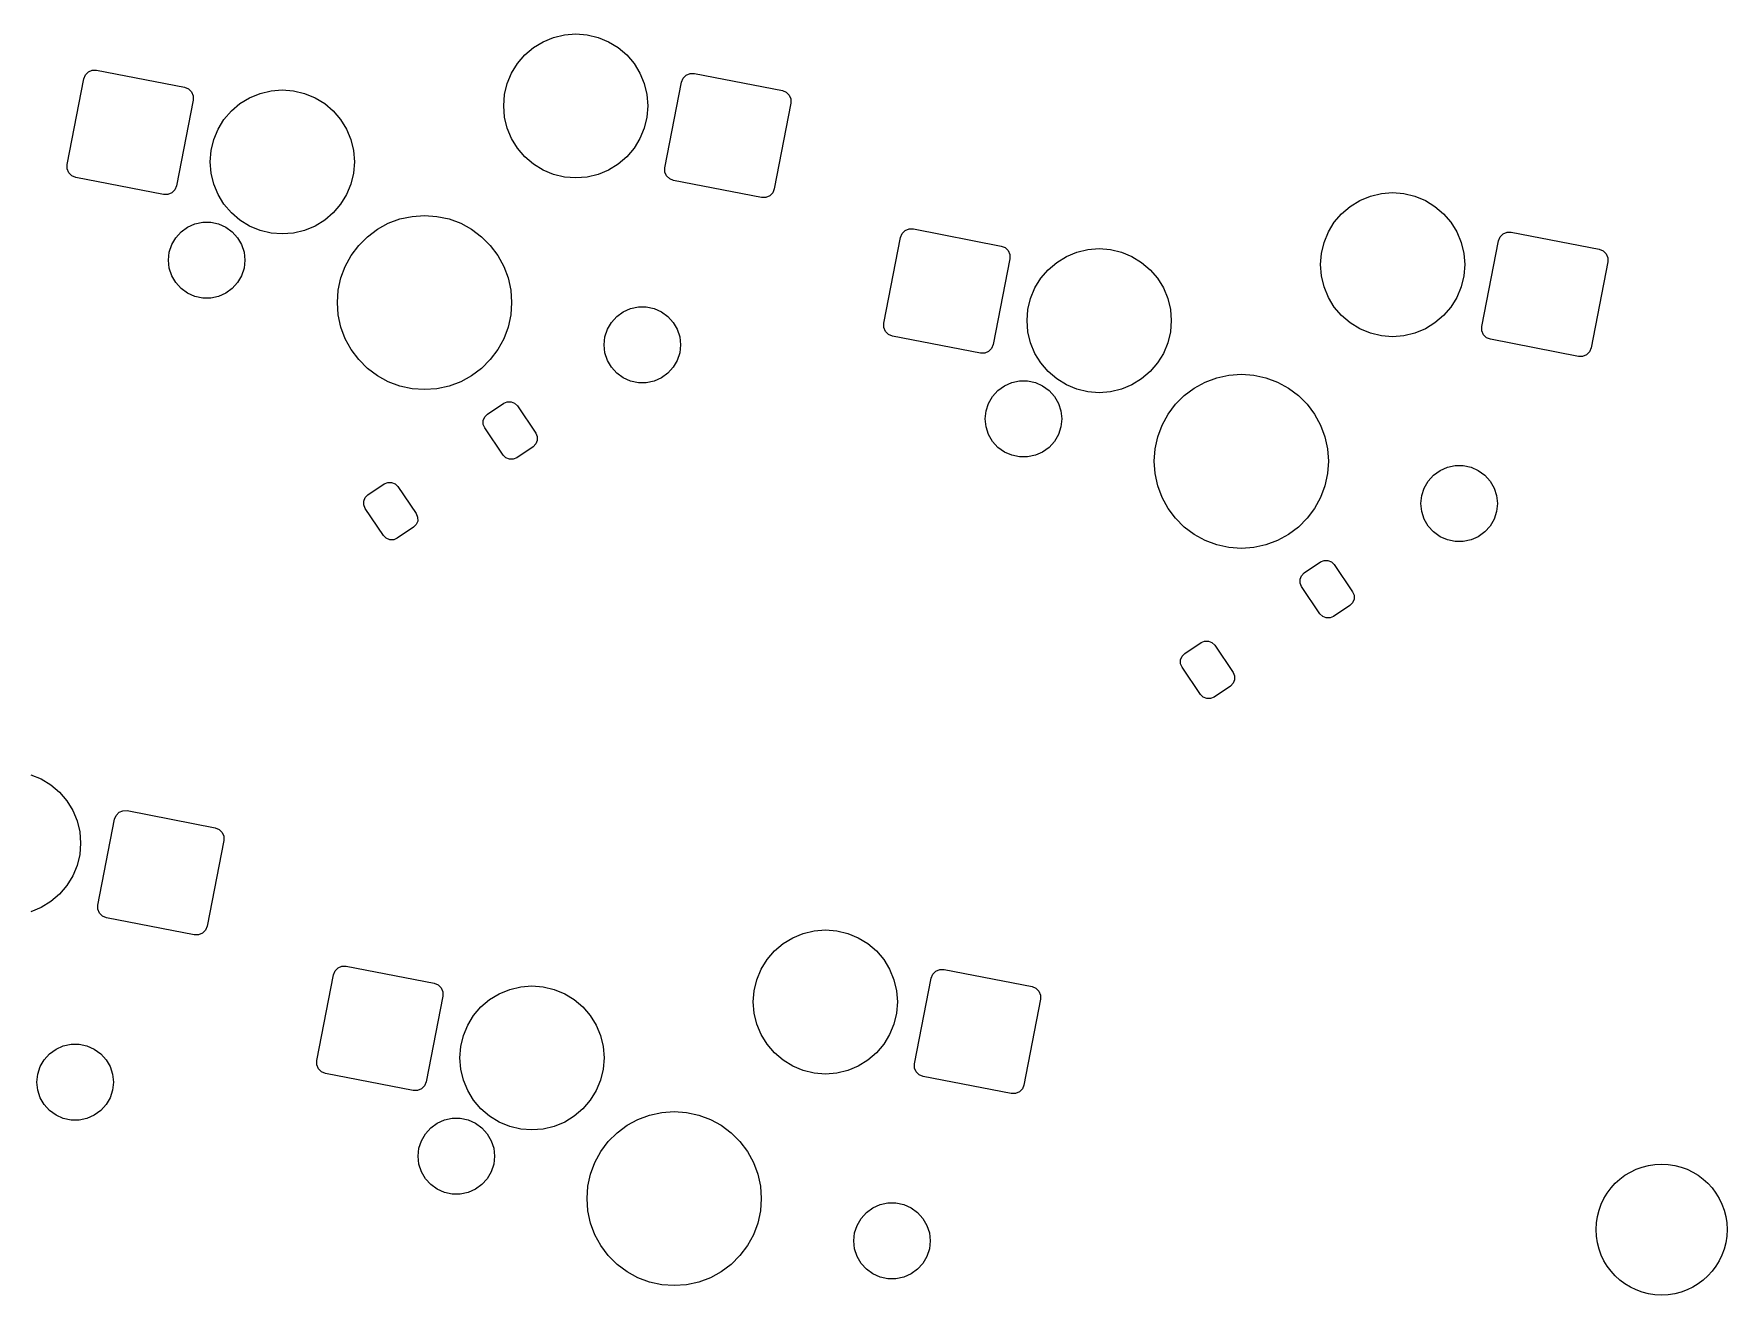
# Model space of a CAD drawing. Extents: x 101 to 518, y -308 to -134.
# Drawn here: x 220.85 to 259.61, y -231 to -202.12 of the extents above; entities that cross this region are included whole.
import ezdxf

# ---------------------------------------------------------------- set-up
doc = ezdxf.new("R2010")
doc.units = 0
doc.layers.add('BLACK', color=7, linetype='CONTINUOUS')

msp = doc.modelspace()

# ---------------------------------------------------------------- linework, layer by layer
at = {"layer": 'BLACK', "linetype": 'CONTINUOUS'}
for p, q in [((232.28188, -202.430311), (232.502642, -202.295028)), ((232.502642, -202.295028), (232.741848, -202.195946)), ((232.741848, -202.195946), (232.993609, -202.135503)), ((232.993609, -202.135503), (233.251726, -202.115189)), ((233.251726, -202.115189), (233.509843, -202.135503)), ((233.509843, -202.135503), (233.761604, -202.195946)), ((233.761604, -202.195946), (234.00081, -202.295028)), ((234.00081, -202.295028), (234.221572, -202.430311)), ((231.916848, -202.795343), (232.085, -202.598463)), ((232.085, -202.598463), (232.28188, -202.430311)), ((234.221572, -202.430311), (234.418452, -202.598463)), ((234.418452, -202.598463), (234.586604, -202.795343)), ((221.988196, -203.144604), (222.025132, -203.054322)), ((222.025132, -203.054322), (222.093805, -202.985047)), ((222.093805, -202.985047), (222.183761, -202.947325)), ((222.183761, -202.947325), (222.281305, -202.9469)), ((222.281305, -202.9469), (224.293641, -203.338058)), ((231.682483, -203.255311), (231.781565, -203.016105)), ((231.781565, -203.016105), (231.916848, -202.795343)), ((234.586604, -202.795343), (234.721887, -203.016105)), ((234.721887, -203.016105), (234.820969, -203.255311)), ((235.712672, -203.12737), (235.781345, -203.058095)), ((235.781345, -203.058095), (235.871301, -203.020373)), ((235.871301, -203.020373), (235.968845, -203.019948)), ((235.968845, -203.019948), (237.981181, -203.411106)), ((221.606578, -205.107859), (221.988196, -203.144604)), ((224.293641, -203.338058), (224.383923, -203.374993)), ((224.383923, -203.374993), (224.453199, -203.443667)), ((224.453199, -203.443667), (224.49092, -203.533623)), ((225.784654, -203.576724), (226.02386, -203.477642)), ((226.02386, -203.477642), (226.275621, -203.417199)), ((226.275621, -203.417199), (226.533738, -203.396885)), ((226.533738, -203.396885), (226.791855, -203.417199)), ((226.791855, -203.417199), (227.043616, -203.477642)), ((227.043616, -203.477642), (227.282822, -203.576724)), ((231.601726, -203.765189), (231.62204, -203.507072)), ((231.62204, -203.507072), (231.682483, -203.255311)), ((234.820969, -203.255311), (234.881412, -203.507072)), ((234.881412, -203.507072), (234.901726, -203.765189)), ((235.294118, -205.180907), (235.675736, -203.217652)), ((235.675736, -203.217652), (235.712672, -203.12737)), ((237.981181, -203.411106), (238.071463, -203.448041)), ((238.071463, -203.448041), (238.140739, -203.516715)), ((224.491346, -203.631167), (224.109728, -205.594422)), ((224.49092, -203.533623), (224.491346, -203.631167)), ((225.19886, -204.077039), (225.367012, -203.880159)), ((225.367012, -203.880159), (225.563892, -203.712007)), ((225.563892, -203.712007), (225.784654, -203.576724)), ((227.282822, -203.576724), (227.503584, -203.712007)), ((227.503584, -203.712007), (227.700464, -203.880159)), ((227.700464, -203.880159), (227.868616, -204.077039)), ((231.62204, -204.023306), (231.601726, -203.765189)), ((234.901726, -203.765189), (234.881412, -204.023306)), ((238.178886, -203.704215), (237.797268, -205.66747)), ((238.140739, -203.516715), (238.17846, -203.606671)), ((238.17846, -203.606671), (238.178886, -203.704215)), ((225.063577, -204.297801), (225.19886, -204.077039)), ((227.868616, -204.077039), (228.003899, -204.297801)), ((231.682483, -204.275067), (231.62204, -204.023306)), ((231.781565, -204.514273), (231.682483, -204.275067)), ((234.820969, -204.275067), (234.721887, -204.514273)), ((234.881412, -204.023306), (234.820969, -204.275067)), ((224.904052, -204.788768), (224.964495, -204.537007)), ((224.964495, -204.537007), (225.063577, -204.297801)), ((228.003899, -204.297801), (228.102981, -204.537007)), ((228.102981, -204.537007), (228.163424, -204.788768)), ((231.916848, -204.735035), (231.781565, -204.514273)), ((234.721887, -204.514273), (234.586604, -204.735035)), ((224.883738, -205.046885), (224.904052, -204.788768)), ((224.904052, -205.305002), (224.883738, -205.046885)), ((228.163424, -204.788768), (228.183738, -205.046885)), ((228.183738, -205.046885), (228.163424, -205.305002)), ((232.085, -204.931915), (231.916848, -204.735035)), ((232.28188, -205.100067), (232.085, -204.931915)), ((234.418452, -204.931915), (234.221572, -205.100067)), ((234.586604, -204.735035), (234.418452, -204.931915)), ((221.607004, -205.205403), (221.606578, -205.107859)), ((221.644725, -205.295359), (221.607004, -205.205403)), ((221.714001, -205.364033), (221.644725, -205.295359)), ((221.804283, -205.400968), (221.714001, -205.364033)), ((223.816619, -205.792126), (221.804283, -205.400968)), ((224.964495, -205.556763), (224.904052, -205.305002)), ((228.163424, -205.305002), (228.102981, -205.556763)), ((232.502642, -205.23535), (232.28188, -205.100067)), ((232.741848, -205.334432), (232.502642, -205.23535)), ((232.993609, -205.394875), (232.741848, -205.334432)), ((233.251726, -205.415189), (232.993609, -205.394875)), ((233.509843, -205.394875), (233.251726, -205.415189)), ((233.761604, -205.334432), (233.509843, -205.394875)), ((234.00081, -205.23535), (233.761604, -205.334432)), ((234.221572, -205.100067), (234.00081, -205.23535)), ((235.294544, -205.278451), (235.294118, -205.180907)), ((235.332265, -205.368407), (235.294544, -205.278451)), ((235.401541, -205.437081), (235.332265, -205.368407)), ((235.491823, -205.474016), (235.401541, -205.437081)), ((223.914163, -205.791701), (223.816619, -205.792126)), ((224.004119, -205.753979), (223.914163, -205.791701)), ((224.072792, -205.684704), (224.004119, -205.753979)), ((224.109728, -205.594422), (224.072792, -205.684704)), ((225.063577, -205.795969), (224.964495, -205.556763)), ((225.19886, -206.016731), (225.063577, -205.795969)), ((228.003899, -205.795969), (227.868616, -206.016731)), ((228.102981, -205.556763), (228.003899, -205.795969)), ((237.504159, -205.865174), (235.491823, -205.474016)), ((237.691659, -205.827027), (237.601703, -205.864749)), ((237.760332, -205.757752), (237.691659, -205.827027)), ((237.797268, -205.66747), (237.760332, -205.757752)), ((251.20264, -205.929939), (251.441846, -205.830857)), ((251.441846, -205.830857), (251.693607, -205.770414)), ((251.693607, -205.770414), (251.951724, -205.7501)), ((251.951724, -205.7501), (252.209841, -205.770414)), ((252.209841, -205.770414), (252.461602, -205.830857)), ((252.461602, -205.830857), (252.700808, -205.929939)), ((225.367012, -206.213611), (225.19886, -206.016731)), ((225.563892, -206.381763), (225.367012, -206.213611)), ((227.700464, -206.213611), (227.503584, -206.381763)), ((227.868616, -206.016731), (227.700464, -206.213611)), ((237.601703, -205.864749), (237.504159, -205.865174)), ((250.784998, -206.233374), (250.981878, -206.065222)), ((250.981878, -206.065222), (251.20264, -205.929939)), ((252.700808, -205.929939), (252.92157, -206.065222)), ((252.92157, -206.065222), (253.11845, -206.233374)), ((224.216928, -206.647638), (224.364917, -206.540118)), ((224.364917, -206.540118), (224.532027, -206.465716)), ((224.532027, -206.465716), (224.710955, -206.427683)), ((224.710955, -206.427683), (224.893879, -206.427683)), ((224.893879, -206.427683), (225.072807, -206.465716)), ((225.072807, -206.465716), (225.239917, -206.540118)), ((225.239917, -206.540118), (225.387906, -206.647638)), ((225.784654, -206.517046), (225.563892, -206.381763)), ((226.02386, -206.616128), (225.784654, -206.517046)), ((227.282822, -206.517046), (227.043616, -206.616128)), ((227.503584, -206.381763), (227.282822, -206.517046)), ((228.483356, -206.760311), (228.711099, -206.589825)), ((228.711099, -206.589825), (228.960787, -206.453485)), ((228.960787, -206.453485), (229.227336, -206.354067)), ((229.227336, -206.354067), (229.505321, -206.293595)), ((229.505321, -206.293595), (229.789083, -206.2733)), ((229.789083, -206.2733), (230.072845, -206.293595)), ((230.072845, -206.293595), (230.35083, -206.354067)), ((230.35083, -206.354067), (230.617379, -206.453485)), ((230.617379, -206.453485), (230.867067, -206.589825)), ((230.867067, -206.589825), (231.09481, -206.760311)), ((240.793803, -206.619958), (240.883759, -206.582236)), ((240.883759, -206.582236), (240.981303, -206.581811)), ((240.981303, -206.581811), (242.993639, -206.972969)), ((250.481563, -206.651016), (250.616846, -206.430254)), ((250.616846, -206.430254), (250.784998, -206.233374)), ((253.11845, -206.233374), (253.286602, -206.430254)), ((253.286602, -206.430254), (253.421885, -206.651016)), ((223.946538, -207.115967), (224.003065, -206.941995)), ((224.003065, -206.941995), (224.094527, -206.783578)), ((224.094527, -206.783578), (224.216928, -206.647638)), ((225.387906, -206.647638), (225.510307, -206.783578)), ((225.510307, -206.783578), (225.601769, -206.941995)), ((225.601769, -206.941995), (225.658296, -207.115967)), ((226.275621, -206.676571), (226.02386, -206.616128)), ((226.533738, -206.696885), (226.275621, -206.676571)), ((226.791855, -206.676571), (226.533738, -206.696885)), ((227.043616, -206.616128), (226.791855, -206.676571)), ((228.111708, -207.189216), (228.282194, -206.961473)), ((228.282194, -206.961473), (228.483356, -206.760311)), ((231.09481, -206.760311), (231.295972, -206.961473)), ((231.295972, -206.961473), (231.466458, -207.189216)), ((240.306576, -208.74277), (240.688194, -206.779515)), ((240.688194, -206.779515), (240.72513, -206.689233)), ((240.72513, -206.689233), (240.793803, -206.619958)), ((242.993639, -206.972969), (243.083921, -207.009904)), ((250.322038, -207.141983), (250.382481, -206.890222)), ((250.382481, -206.890222), (250.481563, -206.651016)), ((253.421885, -206.651016), (253.520967, -206.890222)), ((253.520967, -206.890222), (253.58141, -207.141983)), ((253.994116, -208.815818), (254.375734, -206.852563)), ((254.375734, -206.852563), (254.41267, -206.762281)), ((254.41267, -206.762281), (254.481343, -206.693006)), ((254.481343, -206.693006), (254.571299, -206.655284)), ((254.571299, -206.655284), (254.668843, -206.654859)), ((254.668843, -206.654859), (256.681179, -207.046017)), ((223.927417, -207.29789), (223.946538, -207.115967)), ((223.946538, -207.479813), (223.927417, -207.29789)), ((225.658296, -207.115967), (225.677417, -207.29789)), ((225.677417, -207.29789), (225.658296, -207.479813)), ((227.975368, -207.438904), (228.111708, -207.189216)), ((231.466458, -207.189216), (231.602798, -207.438904)), ((243.191344, -207.266078), (242.809726, -209.229333)), ((243.083921, -207.009904), (243.153197, -207.078578)), ((243.153197, -207.078578), (243.190918, -207.168534)), ((243.190918, -207.168534), (243.191344, -207.266078)), ((244.06701, -207.51507), (244.26389, -207.346918)), ((244.26389, -207.346918), (244.484652, -207.211635)), ((244.484652, -207.211635), (244.723858, -207.112553)), ((244.723858, -207.112553), (244.975619, -207.05211)), ((244.975619, -207.05211), (245.233736, -207.031796)), ((245.233736, -207.031796), (245.491853, -207.05211)), ((245.491853, -207.05211), (245.743614, -207.112553)), ((245.743614, -207.112553), (245.98282, -207.211635)), ((245.98282, -207.211635), (246.203582, -207.346918)), ((246.203582, -207.346918), (246.400462, -207.51507)), ((250.301724, -207.4001), (250.322038, -207.141983)), ((253.58141, -207.141983), (253.601724, -207.4001)), ((256.878884, -207.339126), (256.497266, -209.302381)), ((256.681179, -207.046017), (256.771461, -207.082952)), ((256.771461, -207.082952), (256.840737, -207.151626)), ((256.840737, -207.151626), (256.878458, -207.241582)), ((256.878458, -207.241582), (256.878884, -207.339126)), ((224.003065, -207.653785), (223.946538, -207.479813)), ((224.094527, -207.812202), (224.003065, -207.653785)), ((225.601769, -207.653785), (225.510307, -207.812202)), ((225.658296, -207.479813), (225.601769, -207.653785)), ((227.815478, -207.983438), (227.87595, -207.705453)), ((227.87595, -207.705453), (227.975368, -207.438904)), ((231.602798, -207.438904), (231.702216, -207.705453)), ((231.702216, -207.705453), (231.762688, -207.983438)), ((243.763575, -207.932712), (243.898858, -207.71195)), ((243.898858, -207.71195), (244.06701, -207.51507)), ((246.400462, -207.51507), (246.568614, -207.71195)), ((246.568614, -207.71195), (246.703897, -207.932712)), ((250.322038, -207.658217), (250.301724, -207.4001)), ((250.382481, -207.909978), (250.322038, -207.658217)), ((253.58141, -207.658217), (253.520967, -207.909978)), ((253.601724, -207.4001), (253.58141, -207.658217)), ((224.216928, -207.948142), (224.094527, -207.812202)), ((224.364917, -208.055662), (224.216928, -207.948142)), ((224.532027, -208.130064), (224.364917, -208.055662)), ((224.710955, -208.168097), (224.532027, -208.130064)), ((225.072807, -208.130064), (224.893879, -208.168097)), ((225.239917, -208.055662), (225.072807, -208.130064)), ((225.387906, -207.948142), (225.239917, -208.055662)), ((225.510307, -207.812202), (225.387906, -207.948142)), ((227.795183, -208.2672), (227.815478, -207.983438)), ((231.762688, -207.983438), (231.782983, -208.2672)), ((243.664493, -208.171918), (243.763575, -207.932712)), ((246.703897, -207.932712), (246.802979, -208.171918)), ((250.481563, -208.149184), (250.382481, -207.909978)), ((250.616846, -208.369946), (250.481563, -208.149184)), ((253.421885, -208.149184), (253.286602, -208.369946)), ((253.520967, -207.909978), (253.421885, -208.149184)), ((224.893879, -208.168097), (224.710955, -208.168097)), ((227.815478, -208.550962), (227.795183, -208.2672)), ((231.782983, -208.2672), (231.762688, -208.550962)), ((234.19026, -208.586258), (234.338249, -208.478738)), ((234.338249, -208.478738), (234.505359, -208.404336)), ((234.505359, -208.404336), (234.684287, -208.366303)), ((234.684287, -208.366303), (234.867211, -208.366303)), ((234.867211, -208.366303), (235.046139, -208.404336)), ((235.046139, -208.404336), (235.213249, -208.478738)), ((235.213249, -208.478738), (235.361238, -208.586258)), ((243.583736, -208.681796), (243.60405, -208.423679)), ((243.60405, -208.423679), (243.664493, -208.171918)), ((246.802979, -208.171918), (246.863422, -208.423679)), ((246.863422, -208.423679), (246.883736, -208.681796)), ((250.784998, -208.566826), (250.616846, -208.369946)), ((253.286602, -208.369946), (253.11845, -208.566826)), ((227.87595, -208.828947), (227.815478, -208.550962)), ((227.975368, -209.095496), (227.87595, -208.828947)), ((231.702216, -208.828947), (231.602798, -209.095496)), ((231.762688, -208.550962), (231.702216, -208.828947)), ((233.91987, -209.054587), (233.976397, -208.880615)), ((233.976397, -208.880615), (234.067859, -208.722198)), ((234.067859, -208.722198), (234.19026, -208.586258)), ((235.361238, -208.586258), (235.483639, -208.722198)), ((235.483639, -208.722198), (235.575101, -208.880615)), ((235.575101, -208.880615), (235.631628, -209.054587)), ((240.307002, -208.840314), (240.306576, -208.74277)), ((240.344723, -208.93027), (240.307002, -208.840314)), ((240.413999, -208.998944), (240.344723, -208.93027)), ((243.60405, -208.939913), (243.583736, -208.681796)), ((246.883736, -208.681796), (246.863422, -208.939913)), ((250.981878, -208.734978), (250.784998, -208.566826)), ((251.20264, -208.870261), (250.981878, -208.734978)), ((251.441846, -208.969343), (251.20264, -208.870261)), ((252.700808, -208.870261), (252.461602, -208.969343)), ((252.92157, -208.734978), (252.700808, -208.870261)), ((253.11845, -208.566826), (252.92157, -208.734978)), ((253.994542, -208.913362), (253.994116, -208.815818)), ((254.032263, -209.003318), (253.994542, -208.913362)), ((228.111708, -209.345184), (227.975368, -209.095496)), ((231.602798, -209.095496), (231.466458, -209.345184)), ((233.900749, -209.23651), (233.91987, -209.054587)), ((233.91987, -209.418433), (233.900749, -209.23651)), ((235.631628, -209.054587), (235.650749, -209.23651)), ((235.650749, -209.23651), (235.631628, -209.418433)), ((240.504281, -209.035879), (240.413999, -208.998944)), ((242.516617, -209.427037), (240.504281, -209.035879)), ((242.77279, -209.319615), (242.704117, -209.38889)), ((242.809726, -209.229333), (242.77279, -209.319615)), ((243.664493, -209.191674), (243.60405, -208.939913)), ((243.763575, -209.43088), (243.664493, -209.191674)), ((246.802979, -209.191674), (246.703897, -209.43088)), ((246.863422, -208.939913), (246.802979, -209.191674)), ((251.693607, -209.029786), (251.441846, -208.969343)), ((251.951724, -209.0501), (251.693607, -209.029786)), ((252.209841, -209.029786), (251.951724, -209.0501)), ((252.461602, -208.969343), (252.209841, -209.029786)), ((254.101539, -209.071992), (254.032263, -209.003318)), ((254.191821, -209.108927), (254.101539, -209.071992)), ((256.204157, -209.500085), (254.191821, -209.108927)), ((256.497266, -209.302381), (256.46033, -209.392663)), ((228.282194, -209.572927), (228.111708, -209.345184)), ((228.483356, -209.774089), (228.282194, -209.572927)), ((231.295972, -209.572927), (231.09481, -209.774089)), ((231.466458, -209.345184), (231.295972, -209.572927)), ((233.976397, -209.592405), (233.91987, -209.418433)), ((234.067859, -209.750822), (233.976397, -209.592405)), ((235.575101, -209.592405), (235.483639, -209.750822)), ((235.631628, -209.418433), (235.575101, -209.592405)), ((242.614161, -209.426612), (242.516617, -209.427037)), ((242.704117, -209.38889), (242.614161, -209.426612)), ((243.898858, -209.651642), (243.763575, -209.43088)), ((244.06701, -209.848522), (243.898858, -209.651642)), ((246.568614, -209.651642), (246.400462, -209.848522)), ((246.703897, -209.43088), (246.568614, -209.651642)), ((256.301701, -209.49966), (256.204157, -209.500085)), ((256.391657, -209.461938), (256.301701, -209.49966)), ((256.46033, -209.392663), (256.391657, -209.461938)), ((228.711099, -209.944575), (228.483356, -209.774089)), ((228.960787, -210.080915), (228.711099, -209.944575)), ((229.227336, -210.180333), (228.960787, -210.080915)), ((230.617379, -210.080915), (230.35083, -210.180333)), ((230.867067, -209.944575), (230.617379, -210.080915)), ((231.09481, -209.774089), (230.867067, -209.944575)), ((234.19026, -209.886762), (234.067859, -209.750822)), ((234.338249, -209.994282), (234.19026, -209.886762)), ((234.505359, -210.068684), (234.338249, -209.994282)), ((234.684287, -210.106717), (234.505359, -210.068684)), ((235.046139, -210.068684), (234.867211, -210.106717)), ((235.213249, -209.994282), (235.046139, -210.068684)), ((235.361238, -209.886762), (235.213249, -209.994282)), ((235.483639, -209.750822), (235.361238, -209.886762)), ((243.232025, -210.100627), (243.410953, -210.062594)), ((243.410953, -210.062594), (243.593877, -210.062594)), ((243.593877, -210.062594), (243.772805, -210.100627)), ((244.26389, -210.016674), (244.06701, -209.848522)), ((244.484652, -210.151957), (244.26389, -210.016674)), ((246.203582, -210.016674), (245.98282, -210.151957)), ((246.400462, -209.848522), (246.203582, -210.016674)), ((247.411097, -210.224736), (247.660785, -210.088396)), ((247.660785, -210.088396), (247.927334, -209.988978)), ((247.927334, -209.988978), (248.205319, -209.928506)), ((248.205319, -209.928506), (248.489081, -209.908211)), ((248.489081, -209.908211), (248.772843, -209.928506)), ((248.772843, -209.928506), (249.050828, -209.988978)), ((249.050828, -209.988978), (249.317377, -210.088396)), ((249.317377, -210.088396), (249.567065, -210.224736)), ((229.505321, -210.240805), (229.227336, -210.180333)), ((229.789083, -210.2611), (229.505321, -210.240805)), ((230.072845, -210.240805), (229.789083, -210.2611)), ((230.35083, -210.180333), (230.072845, -210.240805)), ((234.867211, -210.106717), (234.684287, -210.106717)), ((242.703063, -210.576906), (242.794525, -210.418489)), ((242.794525, -210.418489), (242.916926, -210.282549)), ((242.916926, -210.282549), (243.064915, -210.175029)), ((243.064915, -210.175029), (243.232025, -210.100627)), ((243.772805, -210.100627), (243.939915, -210.175029)), ((243.939915, -210.175029), (244.087904, -210.282549)), ((244.087904, -210.282549), (244.210305, -210.418489)), ((244.210305, -210.418489), (244.301767, -210.576906)), ((244.723858, -210.251039), (244.484652, -210.151957)), ((244.975619, -210.311482), (244.723858, -210.251039)), ((245.233736, -210.331796), (244.975619, -210.311482)), ((245.491853, -210.311482), (245.233736, -210.331796)), ((245.743614, -210.251039), (245.491853, -210.311482)), ((245.98282, -210.151957), (245.743614, -210.251039)), ((246.982192, -210.596384), (247.183354, -210.395222)), ((247.183354, -210.395222), (247.411097, -210.224736)), ((249.567065, -210.224736), (249.794808, -210.395222)), ((249.794808, -210.395222), (249.99597, -210.596384)), ((231.167584, -210.887538), (231.22939, -210.82519)), ((231.22939, -210.82519), (231.602457, -210.573553)), ((231.602457, -210.573553), (231.683417, -210.539603)), ((231.683417, -210.539603), (231.771207, -210.53922)), ((231.771207, -210.53922), (231.852461, -210.572462)), ((231.852461, -210.572462), (231.914809, -210.634268)), ((231.914809, -210.634268), (232.334203, -211.256046)), ((242.627415, -210.932801), (242.646536, -210.750878)), ((242.646536, -210.750878), (242.703063, -210.576906)), ((244.301767, -210.576906), (244.358294, -210.750878)), ((244.358294, -210.750878), (244.377415, -210.932801)), ((246.675366, -211.073815), (246.811706, -210.824127)), ((246.811706, -210.824127), (246.982192, -210.596384)), ((249.99597, -210.596384), (250.166456, -210.824127)), ((250.166456, -210.824127), (250.302796, -211.073815)), ((231.134342, -210.968791), (231.167584, -210.887538)), ((231.134725, -211.056581), (231.134342, -210.968791)), ((231.168675, -211.137542), (231.134725, -211.056581)), ((231.588069, -211.75932), (231.168675, -211.137542)), ((232.334203, -211.256046), (232.368153, -211.337007)), ((242.646536, -211.114724), (242.627415, -210.932801)), ((242.703063, -211.288696), (242.646536, -211.114724)), ((244.358294, -211.114724), (244.301767, -211.288696)), ((244.377415, -210.932801), (244.358294, -211.114724)), ((246.575948, -211.340364), (246.675366, -211.073815)), ((250.302796, -211.073815), (250.402214, -211.340364)), ((232.273488, -211.568398), (231.900421, -211.820035)), ((232.335294, -211.50605), (232.273488, -211.568398)), ((232.368536, -211.424797), (232.335294, -211.50605)), ((232.368153, -211.337007), (232.368536, -211.424797)), ((242.794525, -211.447113), (242.703063, -211.288696)), ((242.916926, -211.583053), (242.794525, -211.447113)), ((243.064915, -211.690573), (242.916926, -211.583053)), ((244.087904, -211.583053), (243.939915, -211.690573)), ((244.210305, -211.447113), (244.087904, -211.583053)), ((244.301767, -211.288696), (244.210305, -211.447113)), ((246.495181, -211.902111), (246.515476, -211.618349)), ((246.515476, -211.618349), (246.575948, -211.340364)), ((250.402214, -211.340364), (250.462686, -211.618349)), ((250.462686, -211.618349), (250.482981, -211.902111)), ((231.650417, -211.821126), (231.588069, -211.75932)), ((231.731671, -211.854368), (231.650417, -211.821126)), ((231.819461, -211.853985), (231.731671, -211.854368)), ((231.900421, -211.820035), (231.819461, -211.853985)), ((243.232025, -211.764975), (243.064915, -211.690573)), ((243.410953, -211.803008), (243.232025, -211.764975)), ((243.593877, -211.803008), (243.410953, -211.803008)), ((243.772805, -211.764975), (243.593877, -211.803008)), ((243.939915, -211.690573), (243.772805, -211.764975)), ((246.515476, -212.185873), (246.495181, -211.902111)), ((250.482981, -211.902111), (250.462686, -212.185873)), ((253.205357, -212.039247), (253.384285, -212.001214)), ((253.384285, -212.001214), (253.567209, -212.001214)), ((253.567209, -212.001214), (253.746137, -212.039247)), ((228.493566, -212.670526), (228.866633, -212.418889)), ((228.866633, -212.418889), (228.947593, -212.384939)), ((228.947593, -212.384939), (229.035383, -212.384556)), ((229.035383, -212.384556), (229.116637, -212.417798)), ((229.116637, -212.417798), (229.178985, -212.479604)), ((246.575948, -212.463858), (246.515476, -212.185873)), ((250.462686, -212.185873), (250.402214, -212.463858)), ((252.676395, -212.515526), (252.767857, -212.357109)), ((252.767857, -212.357109), (252.890258, -212.221169)), ((252.890258, -212.221169), (253.038247, -212.113649)), ((253.038247, -212.113649), (253.205357, -212.039247)), ((253.746137, -212.039247), (253.913247, -212.113649)), ((253.913247, -212.113649), (254.061236, -212.221169)), ((254.061236, -212.221169), (254.183637, -212.357109)), ((254.183637, -212.357109), (254.275099, -212.515526)), ((228.398518, -212.814127), (228.43176, -212.732874)), ((228.43176, -212.732874), (228.493566, -212.670526)), ((229.178985, -212.479604), (229.598379, -213.101382)), ((246.675366, -212.730407), (246.575948, -212.463858)), ((246.811706, -212.980095), (246.675366, -212.730407)), ((250.302796, -212.730407), (250.166456, -212.980095)), ((250.402214, -212.463858), (250.302796, -212.730407)), ((252.600747, -212.871421), (252.619868, -212.689498)), ((252.619868, -212.689498), (252.676395, -212.515526)), ((254.275099, -212.515526), (254.331626, -212.689498)), ((254.331626, -212.689498), (254.350747, -212.871421)), ((228.398901, -212.901917), (228.398518, -212.814127)), ((228.432851, -212.982878), (228.398901, -212.901917)), ((228.852245, -213.604656), (228.432851, -212.982878)), ((229.598379, -213.101382), (229.632329, -213.182343)), ((229.632329, -213.182343), (229.632712, -213.270133)), ((246.982192, -213.207838), (246.811706, -212.980095)), ((250.166456, -212.980095), (249.99597, -213.207838)), ((252.619868, -213.053344), (252.600747, -212.871421)), ((252.676395, -213.227316), (252.619868, -213.053344)), ((254.331626, -213.053344), (254.275099, -213.227316)), ((254.350747, -212.871421), (254.331626, -213.053344)), ((229.537664, -213.413734), (229.164597, -213.665371)), ((229.59947, -213.351386), (229.537664, -213.413734)), ((229.632712, -213.270133), (229.59947, -213.351386)), ((247.183354, -213.409), (246.982192, -213.207838)), ((247.411097, -213.579486), (247.183354, -213.409)), ((247.660785, -213.715826), (247.411097, -213.579486)), ((249.567065, -213.579486), (249.317377, -213.715826)), ((249.794808, -213.409), (249.567065, -213.579486)), ((249.99597, -213.207838), (249.794808, -213.409)), ((252.767857, -213.385733), (252.676395, -213.227316)), ((252.890258, -213.521673), (252.767857, -213.385733)), ((253.038247, -213.629193), (252.890258, -213.521673)), ((254.061236, -213.521673), (253.913247, -213.629193)), ((254.183637, -213.385733), (254.061236, -213.521673)), ((254.275099, -213.227316), (254.183637, -213.385733)), ((228.914593, -213.666462), (228.852245, -213.604656)), ((228.995847, -213.699704), (228.914593, -213.666462)), ((229.083637, -213.699321), (228.995847, -213.699704)), ((229.164597, -213.665371), (229.083637, -213.699321)), ((247.927334, -213.815244), (247.660785, -213.715826)), ((248.205319, -213.875716), (247.927334, -213.815244)), ((248.489081, -213.896011), (248.205319, -213.875716)), ((248.772843, -213.875716), (248.489081, -213.896011)), ((249.050828, -213.815244), (248.772843, -213.875716)), ((249.317377, -213.715826), (249.050828, -213.815244)), ((253.205357, -213.703595), (253.038247, -213.629193)), ((253.384285, -213.741628), (253.205357, -213.703595)), ((253.567209, -213.741628), (253.384285, -213.741628)), ((253.746137, -213.703595), (253.567209, -213.741628)), ((253.913247, -213.629193), (253.746137, -213.703595)), ((249.929388, -214.460101), (250.302455, -214.208464)), ((250.302455, -214.208464), (250.383415, -214.174514)), ((250.383415, -214.174514), (250.471205, -214.174131)), ((250.471205, -214.174131), (250.552459, -214.207373)), ((250.552459, -214.207373), (250.614807, -214.269179)), ((250.614807, -214.269179), (251.034201, -214.890957)), ((249.83434, -214.603702), (249.867582, -214.522449)), ((249.834723, -214.691492), (249.83434, -214.603702)), ((249.868673, -214.772453), (249.834723, -214.691492)), ((249.867582, -214.522449), (249.929388, -214.460101)), ((250.288067, -215.394231), (249.868673, -214.772453)), ((251.034201, -214.890957), (251.068151, -214.971918)), ((251.068534, -215.059708), (251.035292, -215.140961)), ((251.068151, -214.971918), (251.068534, -215.059708)), ((250.350415, -215.456037), (250.288067, -215.394231)), ((250.431669, -215.489279), (250.350415, -215.456037)), ((250.519459, -215.488896), (250.431669, -215.489279)), ((250.600419, -215.454946), (250.519459, -215.488896)), ((250.973486, -215.203309), (250.600419, -215.454946)), ((251.035292, -215.140961), (250.973486, -215.203309)), ((247.193564, -216.305437), (247.566631, -216.0538)), ((247.566631, -216.0538), (247.647591, -216.01985)), ((247.647591, -216.01985), (247.735381, -216.019467)), ((247.735381, -216.019467), (247.816635, -216.052709)), ((247.816635, -216.052709), (247.878983, -216.114515)), ((247.878983, -216.114515), (248.298377, -216.736293)), ((247.098516, -216.449038), (247.131758, -216.367785)), ((247.098899, -216.536828), (247.098516, -216.449038)), ((247.132849, -216.617789), (247.098899, -216.536828)), ((247.131758, -216.367785), (247.193564, -216.305437)), ((247.552243, -217.239567), (247.132849, -216.617789)), ((248.237662, -217.048645), (247.864595, -217.300282)), ((248.299468, -216.986297), (248.237662, -217.048645)), ((248.298377, -216.736293), (248.332327, -216.817254)), ((248.33271, -216.905044), (248.299468, -216.986297)), ((248.332327, -216.817254), (248.33271, -216.905044)), ((247.614591, -217.301373), (247.552243, -217.239567)), ((247.695845, -217.334615), (247.614591, -217.301373)), ((247.783635, -217.334232), (247.695845, -217.334615)), ((247.864595, -217.300282), (247.783635, -217.334232)), ((220.776694, -219.078488), (221.0159, -219.17757)), ((221.0159, -219.17757), (221.236662, -219.312853)), ((221.236662, -219.312853), (221.433542, -219.481005)), ((221.433542, -219.481005), (221.601694, -219.677885)), ((221.601694, -219.677885), (221.736977, -219.898647)), ((221.736977, -219.898647), (221.836059, -220.137853)), ((221.836059, -220.137853), (221.896502, -220.389614)), ((222.309208, -222.063449), (222.690826, -220.100194)), ((222.690826, -220.100194), (222.727762, -220.009912)), ((222.727762, -220.009912), (222.796435, -219.940637)), ((222.796435, -219.940637), (222.886391, -219.902915)), ((222.886391, -219.902915), (222.983935, -219.90249)), ((222.983935, -219.90249), (224.996271, -220.293648)), ((221.896502, -220.389614), (221.916816, -220.647731)), ((224.996271, -220.293648), (225.086553, -220.330583)), ((225.086553, -220.330583), (225.155829, -220.399257)), ((225.155829, -220.399257), (225.19355, -220.489213)), ((225.19355, -220.489213), (225.193976, -220.586757)), ((221.896502, -220.905848), (221.836059, -221.157609)), ((221.916816, -220.647731), (221.896502, -220.905848)), ((225.193976, -220.586757), (224.812358, -222.550012)), ((221.836059, -221.157609), (221.736977, -221.396815)), ((221.601694, -221.617577), (221.433542, -221.814457)), ((221.736977, -221.396815), (221.601694, -221.617577)), ((221.236662, -221.982609), (221.0159, -222.117892)), ((221.433542, -221.814457), (221.236662, -221.982609)), ((222.309634, -222.160993), (222.309208, -222.063449)), ((221.0159, -222.117892), (220.776694, -222.216974)), ((222.347355, -222.250949), (222.309634, -222.160993)), ((222.416631, -222.319623), (222.347355, -222.250949)), ((222.506913, -222.356558), (222.416631, -222.319623)), ((224.519249, -222.747716), (222.506913, -222.356558)), ((224.616793, -222.747291), (224.519249, -222.747716)), ((224.706749, -222.709569), (224.616793, -222.747291)), ((224.775422, -222.640294), (224.706749, -222.709569)), ((224.812358, -222.550012), (224.775422, -222.640294)), ((237.996967, -222.947764), (238.217729, -222.812481)), ((238.217729, -222.812481), (238.456935, -222.713399)), ((238.456935, -222.713399), (238.708696, -222.652956)), ((238.708696, -222.652956), (238.966813, -222.632642)), ((238.966813, -222.632642), (239.22493, -222.652956)), ((239.22493, -222.652956), (239.476691, -222.713399)), ((239.476691, -222.713399), (239.715897, -222.812481)), ((239.715897, -222.812481), (239.936659, -222.947764)), ((237.631935, -223.312796), (237.800087, -223.115916)), ((237.800087, -223.115916), (237.996967, -222.947764)), ((239.936659, -222.947764), (240.133539, -223.115916)), ((240.133539, -223.115916), (240.301691, -223.312796)), ((227.321665, -225.625312), (227.703283, -223.662057)), ((227.703283, -223.662057), (227.740219, -223.571775)), ((227.740219, -223.571775), (227.808892, -223.5025)), ((227.808892, -223.5025), (227.898848, -223.464778)), ((227.898848, -223.464778), (227.996392, -223.464353)), ((227.996392, -223.464353), (230.008728, -223.855511)), ((237.39757, -223.772764), (237.496652, -223.533558)), ((237.496652, -223.533558), (237.631935, -223.312796)), ((240.301691, -223.312796), (240.436974, -223.533558)), ((240.436974, -223.533558), (240.536056, -223.772764)), ((241.390823, -223.735105), (241.427759, -223.644823)), ((241.427759, -223.644823), (241.496432, -223.575548)), ((241.496432, -223.575548), (241.586388, -223.537826)), ((241.586388, -223.537826), (241.683932, -223.537401)), ((241.683932, -223.537401), (243.696268, -223.928559)), ((230.008728, -223.855511), (230.09901, -223.892446)), ((230.09901, -223.892446), (230.168286, -223.96112)), ((230.168286, -223.96112), (230.206007, -224.051076)), ((230.206007, -224.051076), (230.206433, -224.14862)), ((231.499741, -224.094177), (231.738947, -223.995095)), ((231.738947, -223.995095), (231.990708, -223.934652)), ((231.990708, -223.934652), (232.248825, -223.914338)), ((232.248825, -223.914338), (232.506942, -223.934652)), ((232.506942, -223.934652), (232.758703, -223.995095)), ((232.758703, -223.995095), (232.997909, -224.094177)), ((237.316813, -224.282642), (237.337127, -224.024525)), ((237.337127, -224.024525), (237.39757, -223.772764)), ((240.536056, -223.772764), (240.596499, -224.024525)), ((240.596499, -224.024525), (240.616813, -224.282642)), ((241.009205, -225.69836), (241.390823, -223.735105)), ((243.696268, -223.928559), (243.78655, -223.965494)), ((243.78655, -223.965494), (243.855826, -224.034168)), ((243.855826, -224.034168), (243.893547, -224.124124)), ((230.206433, -224.14862), (229.824815, -226.111875)), ((230.913947, -224.594492), (231.082099, -224.397612)), ((231.082099, -224.397612), (231.278979, -224.22946)), ((231.278979, -224.22946), (231.499741, -224.094177)), ((232.997909, -224.094177), (233.218671, -224.22946)), ((233.218671, -224.22946), (233.415551, -224.397612)), ((233.415551, -224.397612), (233.583703, -224.594492)), ((237.337127, -224.540759), (237.316813, -224.282642)), ((240.616813, -224.282642), (240.596499, -224.540759)), ((243.893973, -224.221668), (243.512355, -226.184923)), ((243.893547, -224.124124), (243.893973, -224.221668)), ((230.679582, -225.05446), (230.778664, -224.815254)), ((230.778664, -224.815254), (230.913947, -224.594492)), ((233.583703, -224.594492), (233.718986, -224.815254)), ((233.718986, -224.815254), (233.818068, -225.05446)), ((237.39757, -224.79252), (237.337127, -224.540759)), ((237.496652, -225.031726), (237.39757, -224.79252)), ((240.536056, -224.79252), (240.436974, -225.031726)), ((240.596499, -224.540759), (240.536056, -224.79252)), ((230.619139, -225.306221), (230.679582, -225.05446)), ((233.818068, -225.05446), (233.878511, -225.306221)), ((237.631935, -225.252488), (237.496652, -225.031726)), ((240.436974, -225.031726), (240.301691, -225.252488)), ((221.082949, -225.60474), (221.20535, -225.4688)), ((221.20535, -225.4688), (221.353339, -225.36128)), ((221.353339, -225.36128), (221.520449, -225.286878)), ((221.520449, -225.286878), (221.699377, -225.248845)), ((221.699377, -225.248845), (221.882301, -225.248845)), ((221.882301, -225.248845), (222.061229, -225.286878)), ((222.061229, -225.286878), (222.228339, -225.36128)), ((222.228339, -225.36128), (222.376328, -225.4688)), ((222.376328, -225.4688), (222.498729, -225.60474)), ((230.598825, -225.564338), (230.619139, -225.306221)), ((230.619139, -225.822455), (230.598825, -225.564338)), ((233.878511, -225.306221), (233.898825, -225.564338)), ((233.898825, -225.564338), (233.878511, -225.822455)), ((237.800087, -225.449368), (237.631935, -225.252488)), ((237.996967, -225.61752), (237.800087, -225.449368)), ((240.133539, -225.449368), (239.936659, -225.61752)), ((240.301691, -225.252488), (240.133539, -225.449368)), ((220.915839, -226.119052), (220.93496, -225.937129)), ((220.93496, -225.937129), (220.991487, -225.763157)), ((220.991487, -225.763157), (221.082949, -225.60474)), ((222.498729, -225.60474), (222.590191, -225.763157)), ((222.590191, -225.763157), (222.646718, -225.937129)), ((222.646718, -225.937129), (222.665839, -226.119052)), ((227.322091, -225.722856), (227.321665, -225.625312)), ((227.359812, -225.812812), (227.322091, -225.722856)), ((227.429088, -225.881486), (227.359812, -225.812812)), ((227.51937, -225.918421), (227.429088, -225.881486)), ((229.531706, -226.309579), (227.51937, -225.918421)), ((230.679582, -226.074216), (230.619139, -225.822455)), ((233.878511, -225.822455), (233.818068, -226.074216)), ((238.217729, -225.752803), (237.996967, -225.61752)), ((238.456935, -225.851885), (238.217729, -225.752803)), ((238.708696, -225.912328), (238.456935, -225.851885)), ((238.966813, -225.932642), (238.708696, -225.912328)), ((239.22493, -225.912328), (238.966813, -225.932642)), ((239.476691, -225.851885), (239.22493, -225.912328)), ((239.715897, -225.752803), (239.476691, -225.851885)), ((239.936659, -225.61752), (239.715897, -225.752803)), ((241.009631, -225.795904), (241.009205, -225.69836)), ((241.047352, -225.88586), (241.009631, -225.795904)), ((241.116628, -225.954534), (241.047352, -225.88586)), ((241.20691, -225.991469), (241.116628, -225.954534)), ((220.93496, -226.300975), (220.915839, -226.119052)), ((220.991487, -226.474947), (220.93496, -226.300975)), ((222.646718, -226.300975), (222.590191, -226.474947)), ((222.665839, -226.119052), (222.646718, -226.300975)), ((229.62925, -226.309154), (229.531706, -226.309579)), ((229.719206, -226.271432), (229.62925, -226.309154)), ((229.787879, -226.202157), (229.719206, -226.271432)), ((229.824815, -226.111875), (229.787879, -226.202157)), ((230.778664, -226.313422), (230.679582, -226.074216)), ((230.913947, -226.534184), (230.778664, -226.313422)), ((233.718986, -226.313422), (233.583703, -226.534184)), ((233.818068, -226.074216), (233.718986, -226.313422)), ((243.219246, -226.382627), (241.20691, -225.991469)), ((243.406746, -226.34448), (243.31679, -226.382202)), ((243.475419, -226.275205), (243.406746, -226.34448)), ((243.512355, -226.184923), (243.475419, -226.275205)), ((221.082949, -226.633364), (220.991487, -226.474947)), ((221.20535, -226.769304), (221.082949, -226.633364)), ((222.498729, -226.633364), (222.376328, -226.769304)), ((222.590191, -226.474947), (222.498729, -226.633364)), ((231.082099, -226.731064), (230.913947, -226.534184)), ((231.278979, -226.899216), (231.082099, -226.731064)), ((233.415551, -226.731064), (233.218671, -226.899216)), ((233.583703, -226.534184), (233.415551, -226.731064)), ((243.31679, -226.382202), (243.219246, -226.382627)), ((221.353339, -226.876824), (221.20535, -226.769304)), ((221.520449, -226.951226), (221.353339, -226.876824)), ((221.699377, -226.989259), (221.520449, -226.951226)), ((221.882301, -226.989259), (221.699377, -226.989259)), ((222.061229, -226.951226), (221.882301, -226.989259)), ((222.228339, -226.876824), (222.061229, -226.951226)), ((222.376328, -226.769304), (222.228339, -226.876824)), ((229.932015, -227.165091), (230.080004, -227.057571)), ((230.080004, -227.057571), (230.247114, -226.983169)), ((230.247114, -226.983169), (230.426042, -226.945136)), ((230.426042, -226.945136), (230.608966, -226.945136)), ((230.608966, -226.945136), (230.787894, -226.983169)), ((230.787894, -226.983169), (230.955004, -227.057571)), ((230.955004, -227.057571), (231.102993, -227.165091)), ((231.499741, -227.034499), (231.278979, -226.899216)), ((231.738947, -227.133581), (231.499741, -227.034499)), ((231.990708, -227.194024), (231.738947, -227.133581)), ((232.758703, -227.133581), (232.506942, -227.194024)), ((232.997909, -227.034499), (232.758703, -227.133581)), ((233.218671, -226.899216), (232.997909, -227.034499)), ((234.198443, -227.277764), (234.426186, -227.107278)), ((234.426186, -227.107278), (234.675874, -226.970938)), ((234.675874, -226.970938), (234.942423, -226.87152)), ((234.942423, -226.87152), (235.220408, -226.811048)), ((235.220408, -226.811048), (235.50417, -226.790753)), ((235.50417, -226.790753), (235.787932, -226.811048)), ((235.787932, -226.811048), (236.065917, -226.87152)), ((236.065917, -226.87152), (236.332466, -226.970938)), ((236.332466, -226.970938), (236.582154, -227.107278)), ((236.582154, -227.107278), (236.809897, -227.277764)), ((229.661625, -227.63342), (229.718152, -227.459448)), ((229.718152, -227.459448), (229.809614, -227.301031)), ((229.809614, -227.301031), (229.932015, -227.165091)), ((231.102993, -227.165091), (231.225394, -227.301031)), ((231.225394, -227.301031), (231.316856, -227.459448)), ((231.316856, -227.459448), (231.373383, -227.63342)), ((232.248825, -227.214338), (231.990708, -227.194024)), ((232.506942, -227.194024), (232.248825, -227.214338)), ((233.826795, -227.706669), (233.997281, -227.478926)), ((233.997281, -227.478926), (234.198443, -227.277764)), ((236.809897, -227.277764), (237.011059, -227.478926)), ((237.011059, -227.478926), (237.181545, -227.706669)), ((229.642504, -227.815343), (229.661625, -227.63342)), ((229.661625, -227.997266), (229.642504, -227.815343)), ((231.373383, -227.63342), (231.392504, -227.815343)), ((231.392504, -227.815343), (231.373383, -227.997266)), ((233.690455, -227.956357), (233.826795, -227.706669)), ((237.181545, -227.706669), (237.317885, -227.956357)), ((229.718152, -228.171238), (229.661625, -227.997266)), ((229.809614, -228.329655), (229.718152, -228.171238)), ((231.316856, -228.171238), (231.225394, -228.329655)), ((231.373383, -227.997266), (231.316856, -228.171238)), ((233.530565, -228.500891), (233.591037, -228.222906)), ((233.591037, -228.222906), (233.690455, -227.956357)), ((237.317885, -227.956357), (237.417303, -228.222906)), ((237.417303, -228.222906), (237.477775, -228.500891)), ((229.932015, -228.465595), (229.809614, -228.329655)), ((230.080004, -228.573115), (229.932015, -228.465595)), ((230.247114, -228.647517), (230.080004, -228.573115)), ((230.426042, -228.68555), (230.247114, -228.647517)), ((230.608966, -228.68555), (230.426042, -228.68555)), ((230.787894, -228.647517), (230.608966, -228.68555)), ((230.955004, -228.573115), (230.787894, -228.647517)), ((231.102993, -228.465595), (230.955004, -228.573115)), ((231.225394, -228.329655), (231.102993, -228.465595)), ((233.51027, -228.784653), (233.530565, -228.500891)), ((237.477775, -228.500891), (237.49807, -228.784653)), ((233.530565, -229.068415), (233.51027, -228.784653)), ((233.591037, -229.3464), (233.530565, -229.068415)), ((237.477775, -229.068415), (237.417303, -229.3464)), ((237.49807, -228.784653), (237.477775, -229.068415)), ((239.905347, -229.103711), (240.053336, -228.996191)), ((240.053336, -228.996191), (240.220446, -228.921789)), ((240.220446, -228.921789), (240.399374, -228.883756)), ((240.399374, -228.883756), (240.582298, -228.883756)), ((240.582298, -228.883756), (240.761226, -228.921789)), ((240.761226, -228.921789), (240.928336, -228.996191)), ((240.928336, -228.996191), (241.076325, -229.103711)), ((233.690455, -229.612949), (233.591037, -229.3464)), ((237.417303, -229.3464), (237.317885, -229.612949)), ((239.634957, -229.57204), (239.691484, -229.398068)), ((239.691484, -229.398068), (239.782946, -229.239651)), ((239.782946, -229.239651), (239.905347, -229.103711)), ((241.076325, -229.103711), (241.198726, -229.239651)), ((241.198726, -229.239651), (241.290188, -229.398068)), ((241.290188, -229.398068), (241.346715, -229.57204)), ((233.826795, -229.862637), (233.690455, -229.612949)), ((233.997281, -230.09038), (233.826795, -229.862637)), ((237.181545, -229.862637), (237.011059, -230.09038)), ((237.317885, -229.612949), (237.181545, -229.862637)), ((239.615836, -229.753963), (239.634957, -229.57204)), ((239.634957, -229.935886), (239.615836, -229.753963)), ((241.346715, -229.57204), (241.365836, -229.753963)), ((241.365836, -229.753963), (241.346715, -229.935886)), ((234.198443, -230.291542), (233.997281, -230.09038)), ((237.011059, -230.09038), (236.809897, -230.291542)), ((239.691484, -230.109858), (239.634957, -229.935886)), ((239.782946, -230.268275), (239.691484, -230.109858)), ((241.290188, -230.109858), (241.198726, -230.268275)), ((241.346715, -229.935886), (241.290188, -230.109858)), ((234.426186, -230.462028), (234.198443, -230.291542)), ((234.675874, -230.598368), (234.426186, -230.462028)), ((234.942423, -230.697786), (234.675874, -230.598368)), ((236.332466, -230.598368), (236.065917, -230.697786)), ((236.582154, -230.462028), (236.332466, -230.598368)), ((236.809897, -230.291542), (236.582154, -230.462028)), ((239.905347, -230.404215), (239.782946, -230.268275)), ((240.053336, -230.511735), (239.905347, -230.404215)), ((240.220446, -230.586137), (240.053336, -230.511735)), ((240.399374, -230.62417), (240.220446, -230.586137)), ((240.582298, -230.62417), (240.399374, -230.62417)), ((240.761226, -230.586137), (240.582298, -230.62417)), ((240.928336, -230.511735), (240.761226, -230.586137)), ((241.076325, -230.404215), (240.928336, -230.511735)), ((241.198726, -230.268275), (241.076325, -230.404215)), ((235.220408, -230.758258), (234.942423, -230.697786)), ((235.50417, -230.778553), (235.220408, -230.758258)), ((235.787932, -230.758258), (235.50417, -230.778553)), ((236.065917, -230.697786), (235.787932, -230.758258))]:
    msp.add_line(p, q, dxfattribs=at)
at = {"layer": 'BLACK'}
msp.add_circle((258.10974, -229.496311), 1.5, dxfattribs=at)

doc.saveas('drawing.dxf')
